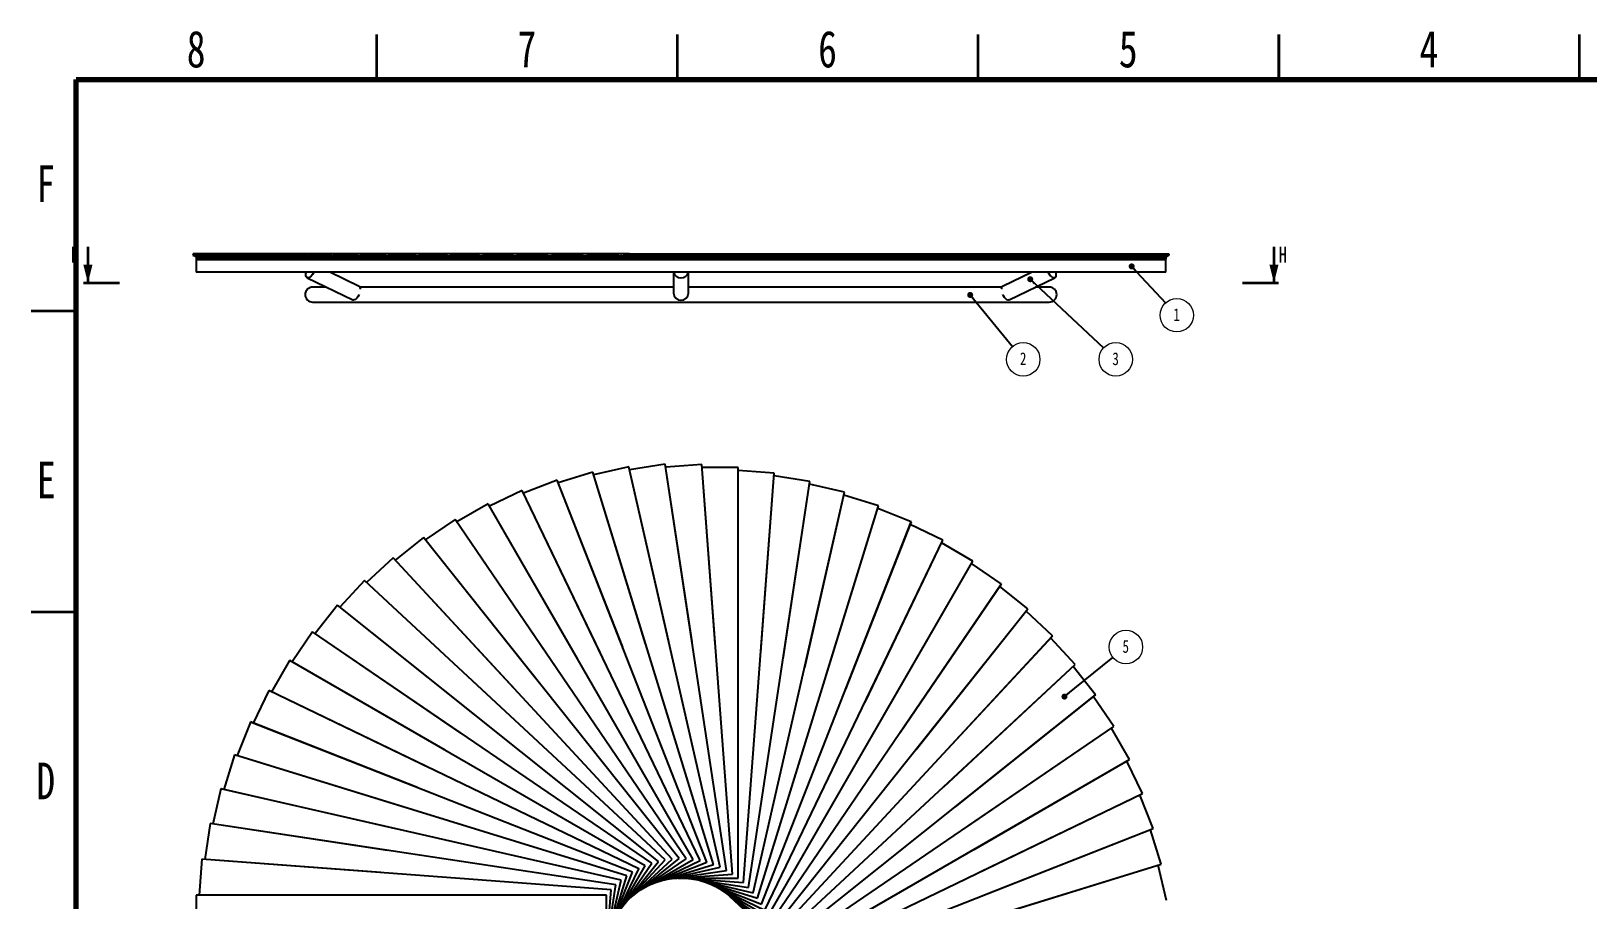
# Paper-space layout 'Sheet10' of a CAD drawing. Header units: millimetres. Extents: x 2 to 418, y 2 to 295.
# Drawn here: x 2.5 to 261.4, y 150.7 to 295 of the extents above; entities that cross this region are included whole.
import ezdxf

# ---------------------------------------------------------------- set-up
doc = ezdxf.new("R2010")
doc.units = ezdxf.units.MM
doc.linetypes.add('CENTER', pattern=[10.16, 6.35, -1.27, 1.27, -1.27])
doc.styles.add('SLDTEXTSTYLE0', font='TXT', dxfattribs={"width": 0.75})
doc.dimstyles.new('SLDDIMSTYLE3', dxfattribs={"dimtxt": 0.18, "dimasz": 1, "dimexe": 0, "dimexo": 0.0625, "dimgap": 0, "dimtad": 0, "dimtih": 1, "dimtoh": 1, "dimdec": 0, "dimrnd": 1e-09, "dimzin": 0, "dimdsep": 46, "dimtxsty": 'Standard', "dimblk1": 'DOT', "dimblk2": 'DOT', "dimsah": 1, "dimcen": 0.09, "dimadec": 0, "dimazin": 0, "dimtfac": 1, "dimtdec": 0, "dimtofl": 0, "dimtmove": 0, "dimatfit": 3, "dimldrblk": 'DOT', "dimfxl": 1, "dimfrac": 2, "dimtolj": 1, "dimtzin": 0, "dimarcsym": 0})

# ---------------------------------------------------------------- blocks, each defined once
blk = doc.blocks.new('SW_NOTE_112')
at = {"color": 0, "linetype": 'Continuous', "lineweight": 0}
blk.add_circle((1.77, -2.15), 2.78, dxfattribs=at)
at = {"color": 0, "linetype": 'Continuous', "lineweight": 0, "insert": (1.75, -0.98), "char_height": 2.12, "attachment_point": 2, "style": 'SLDTEXTSTYLE0'}
blk.add_mtext('2', dxfattribs=at)
blk = doc.blocks.new('_DOT')
at = {"color": 0, "linetype": 'ByBlock', "lineweight": -2}
blk.add_line((-0.5, 0), (-1, 0), dxfattribs=at)
at = {"color": 0, "linetype": 'ByBlock', "const_width": 0.5}
blk.add_lwpolyline([(-0.25, 0, 1), (0.25, 0, 1)], format="xyb", close=True, dxfattribs=at)
blk = doc.blocks.new('SW_NOTE_113')
at = {"color": 0, "linetype": 'Continuous', "lineweight": 0}
blk.add_circle((2.03, -1.9), 2.78, dxfattribs=at)
at = {"color": 0, "linetype": 'Continuous', "lineweight": 0, "insert": (2.01, -0.74), "char_height": 2.12, "attachment_point": 2, "style": 'SLDTEXTSTYLE0'}
blk.add_mtext('3', dxfattribs=at)
blk = doc.blocks.new('SW_NOTE_114')
at = {"color": 0, "linetype": 'Continuous', "lineweight": 0}
blk.add_circle((1.89, -2.04), 2.78, dxfattribs=at)
at = {"color": 0, "linetype": 'Continuous', "lineweight": 0, "insert": (1.87, -0.88), "char_height": 2.12, "attachment_point": 2, "style": 'SLDTEXTSTYLE0'}
blk.add_mtext('1', dxfattribs=at)
blk = doc.blocks.new('SW_NOTE_115')
at = {"color": 0, "linetype": 'Continuous', "lineweight": 0}
blk.add_circle((2.17, 1.75), 2.78, dxfattribs=at)
at = {"color": 0, "linetype": 'Continuous', "lineweight": 0, "insert": (2.14, 2.91), "char_height": 2.12, "attachment_point": 2, "style": 'SLDTEXTSTYLE0'}
blk.add_mtext('5', dxfattribs=at)

psp = doc.layouts.new('Sheet10')

# ---------------------------------------------------------------- linework, layer by layer
at = {"color": 7, "linetype": 'Continuous', "lineweight": 35}
for p, q in [((60, 287), (60, 294.5)), ((110, 287), (110, 294.5)), ((160, 287), (160, 294.5)), ((210, 294.5), (210, 287)), ((210, 287), (210, 294.5)), ((260, 287), (260, 294.5)), ((11.942664, 259.207934), (11.942664, 253.207934)), ((209.178199, 259.207934), (209.178199, 253.207934)), ((10, 248.5), (2.5, 248.5)), ((10, 198.5), (2.5, 198.5))]:
    psp.add_line(p, q, dxfattribs=at)
at = {"color": 7, "linetype": 'Continuous', "lineweight": 70}
for p, q in [((10, 10), (10, 287)), ((10, 287), (410, 287))]:
    psp.add_line(p, q, dxfattribs=at)
at = {"color": 7, "linetype": 'Continuous', "lineweight": 25}
for p, q in [((29.41863, 258.008284), (29.41707, 257.808558)), ((29.41707, 257.808558), (31.27741, 257.154359)), ((29.840747, 258.008284), (29.41863, 258.008284)), ((29.41863, 258.008284), (29.839023, 257.860451)), ((29.48212, 257.785683), (30.382219, 257.154359)), ((29.840747, 258.008284), (29.838418, 257.808558)), ((29.838418, 257.808558), (32.615981, 257.154359)), ((30.714278, 258.008284), (29.840747, 258.008284)), ((29.840747, 258.008284), (32.61831, 257.354085)), ((29.935436, 257.46773), (29.935414, 257.354085)), ((29.935414, 257.354085), (30.097463, 257.354085)), ((29.935414, 257.354085), (29.935414, 257.154359)), ((29.935414, 257.154359), (29.989879, 257.154359)), ((29.935445, 257.154359), (29.935445, 257.009644)), ((29.935445, 257.009644), (29.935445, 255.009644)), ((110.560445, 257.009644), (29.935445, 257.009644)), ((30.160824, 257.309644), (29.990178, 257.309644)), ((30.054761, 257.584311), (30.383001, 257.354085)), ((30.287113, 257.702877), (31.27897, 257.354085)), ((30.383001, 257.354085), (30.382219, 257.154359)), ((30.382219, 257.154359), (30.436531, 257.154359)), ((30.383001, 257.354085), (30.709452, 257.354085)), ((30.835828, 257.309644), (30.437438, 257.309644)), ((30.714278, 258.008284), (30.711193, 257.808558)), ((30.711193, 257.808558), (34.390446, 257.154359)), ((32.034338, 258.008284), (30.714278, 258.008284)), ((30.714278, 258.008284), (34.393532, 257.354085)), ((31.27897, 257.354085), (31.27741, 257.154359)), ((31.27741, 257.154359), (31.331266, 257.154359)), ((31.27897, 257.354085), (31.767996, 257.354085)), ((110.560445, 257.309644), (31.332776, 257.309644)), ((32.034338, 258.008284), (32.030514, 257.808558)), ((32.030514, 257.808558), (36.590882, 257.154359)), ((33.793545, 258.008284), (32.034338, 258.008284)), ((32.034338, 258.008284), (36.594706, 257.354085)), ((32.61831, 257.354085), (32.615981, 257.154359)), ((32.615981, 257.154359), (32.66908, 257.154359)), ((32.61831, 257.354085), (33.267177, 257.354085)), ((33.793545, 258.008284), (33.789004, 257.808558)), ((33.789004, 257.808558), (39.204983, 257.154359)), ((35.982061, 258.008284), (33.793545, 258.008284)), ((33.793545, 258.008284), (39.209525, 257.354085)), ((34.393532, 257.354085), (34.390446, 257.154359)), ((34.390446, 257.154359), (34.442492, 257.154359)), ((34.393532, 257.354085), (35.19861, 257.354085)), ((35.982061, 258.008284), (35.976828, 257.808558)), ((35.976828, 257.808558), (42.21813, 257.154359)), ((38.587647, 258.008284), (35.982061, 258.008284)), ((35.982061, 258.008284), (42.223364, 257.354085)), ((36.594706, 257.354085), (36.590882, 257.154359)), ((36.590882, 257.154359), (36.641582, 257.154359)), ((36.594706, 257.354085), (37.551495, 257.354085)), ((38.587647, 258.008284), (38.581751, 257.808558)), ((38.581751, 257.808558), (45.613473, 257.154359)), ((41.595731, 258.008284), (38.587647, 258.008284)), ((38.587647, 258.008284), (45.619369, 257.354085)), ((39.209525, 257.354085), (39.204983, 257.154359)), ((39.204983, 257.154359), (39.254055, 257.154359)), ((39.209525, 257.354085), (40.312672, 257.354085)), ((41.595731, 258.008284), (41.589205, 257.808558)), ((41.589205, 257.808558), (49.372023, 257.154359)), ((44.989491, 258.008284), (41.595731, 258.008284)), ((41.595731, 258.008284), (49.378549, 257.354085)), ((42.223364, 257.354085), (42.21813, 257.154359)), ((42.21813, 257.154359), (42.265299, 257.154359)), ((42.223364, 257.354085), (43.466701, 257.354085)), ((44.989491, 258.008284), (44.982372, 257.808558)), ((44.982372, 257.808558), (53.472761, 257.154359)), ((48.749949, 258.008284), (44.989491, 258.008284)), ((44.989491, 258.008284), (53.47988, 257.354085)), ((45.619369, 257.354085), (45.613473, 257.154359)), ((45.613473, 257.154359), (45.658474, 257.154359)), ((45.619369, 257.354085), (46.995943, 257.354085)), ((48.749949, 258.008284), (48.742276, 257.808558)), ((48.742276, 257.808558), (57.892754, 257.154359)), ((52.856073, 258.008284), (48.749949, 258.008284)), ((48.749949, 258.008284), (57.900427, 257.354085)), ((49.378549, 257.354085), (49.372023, 257.154359)), ((49.372023, 257.154359), (49.414605, 257.154359)), ((49.378549, 257.354085), (50.88066, 257.354085)), ((52.856073, 258.008284), (52.847889, 257.808558)), ((52.847889, 257.808558), (62.607285, 257.154359)), ((57.284901, 258.008284), (52.856073, 258.008284)), ((52.856073, 258.008284), (62.615468, 257.354085)), ((53.47988, 257.354085), (53.472761, 257.154359)), ((53.472761, 257.154359), (53.512687, 257.154359)), ((53.47988, 257.354085), (55.09913, 257.354085)), ((57.284901, 258.008284), (57.276253, 257.808558)), ((57.276253, 257.808558), (67.589987, 257.154359)), ((62.011666, 258.008284), (57.284901, 258.008284)), ((57.284901, 258.008284), (67.598635, 257.354085)), ((57.900427, 257.354085), (57.892754, 257.154359)), ((57.892754, 257.154359), (57.9298, 257.154359)), ((57.900427, 257.354085), (59.627759, 257.354085)), ((62.011666, 258.008284), (62.002601, 257.808558)), ((62.002601, 257.808558), (72.812996, 257.154359)), ((67.009933, 258.008284), (62.011666, 258.008284)), ((62.011666, 258.008284), (72.82206, 257.354085)), ((62.615468, 257.354085), (62.607285, 257.154359)), ((62.607285, 257.154359), (62.641243, 257.154359)), ((62.615468, 257.354085), (64.441222, 257.354085)), ((67.009933, 258.008284), (67.000503, 257.808558)), ((67.000503, 257.808558), (78.247102, 257.154359)), ((72.251751, 258.008284), (67.009933, 258.008284)), ((67.009933, 258.008284), (78.256533, 257.354085)), ((67.598635, 257.354085), (67.589987, 257.154359)), ((67.589987, 257.154359), (67.620668, 257.154359)), ((67.598635, 257.354085), (69.512602, 257.354085)), ((72.251751, 258.008284), (72.242008, 257.808558)), ((72.242008, 257.808558), (83.861917, 257.154359)), ((77.707805, 258.008284), (72.251751, 258.008284)), ((72.251751, 258.008284), (83.87166, 257.354085)), ((72.82206, 257.354085), (72.812996, 257.154359)), ((72.812996, 257.154359), (72.840229, 257.154359)), ((72.82206, 257.354085), (74.813536, 257.354085)), ((77.707805, 258.008284), (77.697803, 257.808558)), ((77.697803, 257.808558), (89.626039, 257.154359)), ((83.347584, 258.008284), (77.707805, 258.008284)), ((77.707805, 258.008284), (89.636042, 257.354085)), ((78.256533, 257.354085), (78.247102, 257.154359)), ((78.247102, 257.154359), (78.270734, 257.154359)), ((78.256533, 257.354085), (80.31438, 257.354085)), ((83.347584, 258.008284), (83.337379, 257.808558)), ((83.337379, 257.808558), (95.507235, 257.154359)), ((89.139546, 258.008284), (83.347584, 258.008284)), ((83.347584, 258.008284), (95.51744, 257.354085)), ((83.87166, 257.354085), (83.861917, 257.154359)), ((83.861917, 257.154359), (83.881816, 257.154359)), ((83.87166, 257.354085), (85.984371, 257.354085)), ((89.139546, 258.008284), (89.129196, 257.808558)), ((89.129196, 257.808558), (101.472614, 257.154359)), ((95.051303, 258.008284), (89.139546, 258.008284)), ((89.139546, 258.008284), (101.482964, 257.354085)), ((89.636042, 257.354085), (89.626039, 257.154359)), ((89.626039, 257.154359), (89.642094, 257.154359)), ((89.636042, 257.354085), (91.7918, 257.354085)), ((95.051303, 258.008284), (95.040865, 257.808558)), ((95.040865, 257.808558), (107.488815, 257.154359)), ((100.152684, 258.008284), (95.051303, 258.008284)), ((95.051303, 258.008284), (107.499253, 257.354085)), ((95.51744, 257.354085), (95.507235, 257.154359)), ((95.507235, 257.154359), (95.519355, 257.154359)), ((95.51744, 257.354085), (97.704191, 257.354085)), ((101.047327, 257.961266), (100.152684, 258.008284)), ((100.611867, 258.008284), (100.152684, 258.008284)), ((100.528092, 257.988555), (100.611867, 258.008284)), ((100.611867, 258.008284), (100.612148, 257.984137)), ((101.049792, 258.008284), (100.611867, 258.008284)), ((101.049792, 258.008284), (101.039324, 257.808558)), ((101.039324, 257.808558), (113.522194, 257.154359)), ((101.049792, 258.008284), (113.532661, 257.354085)), ((101.050864, 258.008284), (101.049792, 258.008284)), ((101.999626, 257.958562), (101.050864, 258.008284)), ((101.538293, 258.008284), (101.050864, 258.008284)), ((101.427326, 257.988555), (101.538293, 258.008284)), ((101.482964, 257.354085), (101.472614, 257.154359)), ((101.472614, 257.154359), (101.480732, 257.154359)), ((101.482964, 257.354085), (103.688478, 257.354085)), ((101.538293, 258.008284), (101.538688, 257.982718)), ((102.002225, 258.008284), (101.538293, 258.008284)), ((102.002225, 258.008284), (101.999626, 257.958562)), ((102.002225, 258.008284), (107.101468, 258.008284)), ((104.861249, 257.808558), (107.09103, 257.808558)), ((107.101468, 258.008284), (107.09103, 257.808558)), ((107.09103, 257.808558), (119.539009, 257.154359)), ((107.101468, 258.008284), (113.172488, 258.008284)), ((107.101468, 258.008284), (119.549447, 257.354085)), ((107.499253, 257.354085), (107.488815, 257.154359)), ((107.488815, 257.154359), (107.492886, 257.154359)), ((107.499253, 257.354085), (109.711196, 257.354085)), ((190.284936, 257.309644), (110.560445, 257.309644)), ((191.185445, 257.009644), (110.560445, 257.009644)), ((110.901813, 257.808558), (113.162137, 257.808558)), ((113.172488, 258.008284), (113.162137, 257.808558)), ((113.162137, 257.808558), (125.505613, 257.154359)), ((113.172488, 258.008284), (119.2289, 258.008284)), ((113.172488, 258.008284), (125.515964, 257.354085)), ((113.532661, 257.354085), (113.522194, 257.154359)), ((113.522194, 257.154359), (113.522194, 257.154359)), ((113.532661, 257.354085), (113.533126, 257.354085)), ((116.940929, 257.808558), (119.218695, 257.808558)), ((119.2289, 258.008284), (119.218695, 257.808558)), ((119.218695, 257.808558), (131.388639, 257.154359)), ((119.2289, 258.008284), (131.398844, 257.354085)), ((119.2289, 258.008284), (125.236836, 258.008284)), ((119.539009, 257.154359), (119.53494, 257.154359)), ((119.549447, 257.354085), (119.539009, 257.154359)), ((122.944362, 257.808558), (125.226833, 257.808558)), ((125.236836, 258.008284), (125.226833, 257.808558)), ((125.226833, 257.808558), (137.155185, 257.154359)), ((125.236836, 258.008284), (131.162695, 258.008284)), ((125.236836, 258.008284), (137.165187, 257.354085)), ((125.505613, 257.154359), (125.497497, 257.154359)), ((125.515964, 257.354085), (125.505613, 257.154359)), ((128.87854, 257.808558), (131.152951, 257.808558)), ((131.162695, 258.008284), (131.152951, 257.808558)), ((131.152951, 257.808558), (142.773004, 257.154359)), ((131.162695, 258.008284), (142.782748, 257.354085)), ((131.162695, 258.008284), (136.973339, 258.008284)), ((131.388639, 257.154359), (131.37652, 257.154359)), ((131.398844, 257.354085), (131.388639, 257.154359)), ((134.710276, 257.808558), (136.963908, 257.808558)), ((136.973339, 258.008284), (136.963908, 257.808558)), ((136.963908, 257.808558), (148.210678, 257.154359)), ((136.973339, 258.008284), (142.636273, 258.008284)), ((136.973339, 258.008284), (148.220109, 257.354085)), ((137.155185, 257.154359), (137.139132, 257.154359)), ((137.165187, 257.354085), (137.155185, 257.154359)), ((140.406958, 257.808558), (142.627208, 257.808558)), ((142.636273, 258.008284), (142.627208, 257.808558)), ((142.627208, 257.808558), (153.437798, 257.154359)), ((142.636273, 258.008284), (153.446863, 257.354085)), ((142.636273, 258.008284), (148.119826, 258.008284)), ((142.773004, 257.154359), (142.753107, 257.154359)), ((142.782748, 257.354085), (142.773004, 257.154359)), ((145.936726, 257.808558), (148.111178, 257.808558)), ((148.119826, 258.008284), (148.111178, 257.808558)), ((148.111178, 257.808558), (158.425133, 257.154359)), ((148.119826, 258.008284), (158.433781, 257.354085)), ((148.119826, 258.008284), (153.393334, 258.008284)), ((148.210678, 257.154359), (148.187048, 257.154359)), ((148.220109, 257.354085), (148.210678, 257.154359)), ((151.268658, 257.808558), (153.38515, 257.808558)), ((153.393334, 258.008284), (153.38515, 257.808558)), ((153.38515, 257.808558), (163.14479, 257.154359)), ((153.393334, 258.008284), (158.427305, 258.008284)), ((153.393334, 258.008284), (163.152974, 257.354085)), ((153.437798, 257.154359), (153.410567, 257.154359)), ((153.446863, 257.354085), (153.437798, 257.154359)), ((156.372934, 257.808558), (158.419631, 257.808558)), ((158.425133, 257.154359), (158.394453, 257.154359)), ((158.427305, 258.008284), (158.419631, 257.808558)), ((158.419631, 257.808558), (167.570377, 257.154359)), ((158.433781, 257.354085), (158.425133, 257.154359)), ((158.427305, 258.008284), (167.57805, 257.354085)), ((158.427305, 258.008284), (163.193586, 258.008284)), ((161.22101, 257.808558), (163.186466, 257.808558)), ((163.14479, 257.154359), (163.110833, 257.154359)), ((163.152974, 257.354085), (163.14479, 257.154359)), ((163.193586, 258.008284), (163.186466, 257.808558)), ((163.186466, 257.808558), (171.677142, 257.154359)), ((163.193586, 258.008284), (171.684262, 257.354085)), ((163.193586, 258.008284), (167.665523, 258.008284)), ((165.785774, 257.808558), (167.658997, 257.808558)), ((167.570377, 257.154359), (167.533332, 257.154359)), ((167.57805, 257.354085), (167.570377, 257.154359)), ((167.665523, 258.008284), (167.658997, 257.808558)), ((167.658997, 257.808558), (175.442121, 257.154359)), ((167.665523, 258.008284), (171.818108, 258.008284)), ((167.665523, 258.008284), (175.448648, 257.354085)), ((170.041697, 257.808558), (171.812212, 257.808558)), ((171.677142, 257.154359), (171.637218, 257.154359)), ((171.684262, 257.354085), (171.677142, 257.154359)), ((171.818108, 258.008284), (171.812212, 257.808558)), ((171.812212, 257.808558), (178.844258, 257.154359)), ((171.818108, 258.008284), (178.850154, 257.354085)), ((171.818108, 258.008284), (175.628118, 258.008284)), ((173.964979, 257.808558), (175.622884, 257.808558)), ((175.442121, 257.154359), (175.39954, 257.154359)), ((175.448648, 257.354085), (175.442121, 257.154359)), ((175.628118, 258.008284), (175.622884, 257.808558)), ((175.622884, 257.808558), (181.864526, 257.154359)), ((175.628118, 258.008284), (179.074245, 258.008284)), ((175.628118, 258.008284), (181.86976, 257.354085)), ((177.53368, 257.808558), (179.069703, 257.808558)), ((178.844258, 257.154359), (178.799257, 257.154359)), ((178.850154, 257.354085), (178.844258, 257.154359)), ((179.074245, 258.008284), (179.069703, 257.808558)), ((179.069703, 257.808558), (184.486036, 257.154359)), ((179.074245, 258.008284), (184.490577, 257.354085)), ((179.074245, 258.008284), (182.137217, 258.008284)), ((180.727841, 257.808558), (182.133393, 257.808558)), ((181.864526, 257.154359), (181.817359, 257.154359)), ((181.86976, 257.354085), (181.864526, 257.154359)), ((182.137217, 258.008284), (182.133393, 257.808558)), ((182.133393, 257.808558), (186.694126, 257.154359)), ((182.137217, 258.008284), (184.799906, 258.008284)), ((182.137217, 258.008284), (186.69795, 257.354085)), ((183.529601, 257.808558), (184.796821, 257.808558)), ((184.486036, 257.154359), (184.436965, 257.154359)), ((184.490577, 257.354085), (184.486036, 257.154359)), ((184.799906, 258.008284), (184.796821, 257.808558)), ((184.796821, 257.808558), (188.476449, 257.154359)), ((184.799906, 258.008284), (188.479534, 257.354085)), ((184.799906, 258.008284), (187.047421, 258.008284)), ((185.92329, 257.808558), (187.045091, 257.808558)), ((186.694126, 257.154359), (186.643427, 257.154359)), ((186.69795, 257.354085), (186.694126, 257.154359)), ((187.047421, 258.008284), (187.045091, 257.808558)), ((187.045091, 257.808558), (189.823037, 257.154359)), ((187.047421, 258.008284), (188.867192, 258.008284)), ((187.047421, 258.008284), (189.825366, 257.354085)), ((187.895522, 257.808558), (188.865631, 257.808558)), ((188.476449, 257.154359), (188.424404, 257.154359)), ((188.479534, 257.354085), (188.476449, 257.154359)), ((188.867192, 258.008284), (188.865631, 257.808558)), ((188.865631, 257.808558), (190.726359, 257.154359)), ((188.867192, 258.008284), (190.727919, 257.354085)), ((188.867192, 258.008284), (190.249043, 258.008284)), ((189.435268, 257.808558), (190.24826, 257.808558)), ((189.823037, 257.154359), (189.769938, 257.154359)), ((189.825366, 257.354085), (189.823037, 257.154359)), ((190.249043, 258.008284), (190.24826, 257.808558)), ((190.24826, 257.808558), (191.181364, 257.154359)), ((190.249043, 258.008284), (191.182146, 257.354085)), ((190.249043, 258.008284), (191.185445, 258.008284)), ((190.533918, 257.808558), (191.185445, 257.808558)), ((190.726359, 257.154359), (190.672503, 257.154359)), ((190.727919, 257.354085), (190.726359, 257.154359)), ((190.960003, 257.309644), (190.727572, 257.309644)), ((191.181364, 257.154359), (191.127052, 257.154359)), ((191.182146, 257.354085), (191.181364, 257.154359)), ((191.185445, 257.309644), (191.181972, 257.309644)), ((191.185445, 258.008284), (191.185445, 257.808558)), ((191.185445, 258.008284), (191.670638, 258.008284)), ((191.185445, 257.808558), (191.185445, 257.309644)), ((191.185445, 257.808558), (191.67142, 257.808558)), ((191.67142, 257.808558), (191.185445, 257.467746)), ((191.185445, 257.009644), (191.185445, 257.309644)), ((191.185445, 255.009644), (191.185445, 257.009644)), ((191.703792, 257.808558), (191.638865, 257.785728)), ((191.670638, 258.008284), (191.702232, 258.008284)), ((191.670638, 258.008284), (191.67142, 257.808558)), ((191.67142, 257.808558), (191.703792, 257.808558)), ((191.702232, 258.008284), (191.703792, 257.808558)), ((110.560445, 255.009644), (29.935445, 255.009644)), ((48.400539, 254.060575), (55.980471, 250.366952)), ((57.075595, 252.61433), (52.160009, 255.009644)), ((109.310445, 255.009644), (109.310445, 251.519711)), ((191.185445, 255.009644), (110.560445, 255.009644)), ((111.810445, 251.519711), (111.810445, 255.009644)), ((168.960881, 255.009644), (164.045295, 252.61433)), ((165.140419, 250.366952), (172.720351, 254.060575)), ((51.583309, 252.509644), (49.310445, 252.509644)), ((109.310445, 252.509644), (57.191654, 252.509644)), ((163.929235, 252.509644), (111.810445, 252.509644)), ((171.810445, 252.509644), (169.53758, 252.509644)), ((49.310445, 250.009644), (171.810445, 250.009644)), ((107.947552, 223.052282), (102.009789, 222.157343)), ((107.947552, 223.052282), (107.957903, 223.053842)), ((118.1193, 155.564519), (107.947552, 223.052282)), ((112.405773, 193.543003), (107.957903, 223.053842)), ((114.018573, 223.020655), (108.030534, 222.571947)), ((114.018573, 223.020655), (114.029011, 223.021437)), ((119.118528, 154.961468), (114.018573, 223.020655)), ((116.259103, 193.260728), (114.029011, 223.021437)), ((89.957372, 220.436479), (84.367622, 218.242706)), ((89.957372, 220.436479), (89.967116, 220.440304)), ((114.891486, 156.904184), (89.957372, 220.436479)), ((100.870227, 192.6591), (89.967116, 220.440304)), ((95.883218, 221.756571), (90.145158, 219.986653)), ((95.883218, 221.756571), (95.89322, 221.759656)), ((115.999852, 156.538601), (95.883218, 221.756571)), ((104.689759, 193.241346), (95.89322, 221.759656)), ((101.891144, 222.630133), (96.036863, 221.293969)), ((101.891144, 222.630133), (101.901349, 222.632462)), ((117.0778, 156.091212), (101.891144, 222.630133)), ((108.542122, 193.53653), (101.901349, 222.632462)), ((120.070254, 222.535431), (114.065427, 222.535462)), ((120.069897, 154.285431), (120.070254, 222.535431)), ((120.070254, 222.535431), (120.080721, 222.535431)), ((120.080565, 192.691284), (120.080721, 222.535431)), ((126.068753, 221.599322), (120.080719, 222.048093)), ((120.968085, 153.540189), (126.068753, 221.599322)), ((121.808069, 152.729908), (131.980523, 220.217564)), ((123.848786, 191.837854), (126.079191, 221.59854)), ((131.980523, 220.217564), (126.042769, 221.112565)), ((126.068753, 221.599322), (126.079191, 221.59854)), ((127.542695, 190.705212), (131.990874, 220.216004)), ((131.980523, 220.217564), (131.990874, 220.216004)), ((84.146747, 218.677242), (78.736567, 216.071881)), ((84.146747, 218.677242), (84.156177, 218.681783)), ((113.758898, 157.185917), (84.146747, 218.677242)), ((97.104887, 191.793049), (84.156177, 218.681783)), ((122.585153, 151.859122), (137.772505, 218.397884)), ((131.141632, 189.299692), (137.78271, 218.395555)), ((137.772505, 218.397884), (131.918238, 219.73411)), ((143.412307, 216.150458), (137.674265, 217.920436)), ((137.772505, 218.397884), (137.78271, 218.395555)), ((78.483836, 216.488696), (73.283482, 213.486319)), ((78.483836, 216.488696), (78.492901, 216.49393)), ((112.608424, 157.382224), (78.483836, 216.488696)), ((93.414794, 190.648036), (78.492901, 216.49393)), ((123.29499, 150.932699), (143.412307, 216.150458)), ((134.625471, 187.629155), (143.422309, 216.147373)), ((148.868389, 213.487855), (143.278662, 215.681687)), ((143.412307, 216.150458), (143.422309, 216.147373)), ((73.00031, 213.883082), (68.038864, 210.500478)), ((73.00031, 213.883082), (73.008958, 213.888978)), ((111.446496, 157.492008), (73.00031, 213.883082)), ((89.820587, 189.230465), (73.008958, 213.888978)), ((123.933611, 149.955821), (148.868389, 213.487855)), ((137.974731, 185.702941), (148.878133, 213.484031)), ((154.110239, 210.424965), (148.700087, 213.030382)), ((148.868389, 213.487855), (148.878133, 213.484031)), ((67.726834, 210.87497), (63.032043, 207.131057)), ((67.726834, 210.87497), (67.735017, 210.881496)), ((110.279613, 157.514653), (67.726834, 210.87497)), ((86.342364, 187.548263), (67.735017, 210.881496)), ((124.497444, 148.93395), (154.110239, 210.424965)), ((141.170679, 183.531824), (154.11967, 210.420423)), ((159.108543, 206.978916), (153.90822, 209.981348)), ((154.110239, 210.424965), (154.11967, 210.420423)), ((62.692899, 207.481184), (58.291017, 203.396898)), ((62.692899, 207.481184), (62.700572, 207.488303)), ((109.114301, 157.450035), (62.692899, 207.481184)), ((82.999578, 185.610838), (62.700572, 207.488303)), ((124.983336, 147.872801), (159.108543, 206.978916)), ((144.195444, 181.127945), (159.117607, 206.973682)), ((163.835347, 203.168981), (158.873937, 206.551637)), ((159.108543, 206.978916), (159.117607, 206.973682)), ((57.926657, 203.720702), (53.842302, 199.318884)), ((57.926657, 203.720702), (57.933776, 203.728374)), ((107.957076, 157.298513), (57.926657, 203.720702)), ((79.810922, 183.429025), (57.933776, 203.728374)), ((125.388571, 146.778309), (163.835347, 203.168981)), ((147.032109, 178.504747), (163.843996, 203.163085)), ((168.264219, 199.016466), (163.569467, 202.760428)), ((163.835347, 203.168981), (163.843996, 203.163085)), ((53.454762, 199.614554), (49.710775, 194.919822)), ((53.454762, 199.614554), (53.461288, 199.622737)), ((106.814411, 157.060936), (53.454762, 199.614554)), ((76.794229, 181.015024), (53.461288, 199.622737)), ((125.71088, 145.656594), (168.264219, 199.016466)), ((149.664811, 175.676901), (168.272403, 199.009939)), ((172.37039, 194.544593), (167.968552, 198.628925)), ((168.264219, 199.016466), (168.272403, 199.009939)), ((49.302224, 195.185704), (45.919542, 190.224312)), ((49.302224, 195.185704), (49.30812, 195.194352)), ((105.692694, 156.738632), (49.302224, 195.185704)), ((73.966369, 178.382336), (49.30812, 195.194352)), ((125.948464, 144.51393), (172.37039, 194.544593)), ((152.078828, 172.660221), (172.378063, 194.537473)), ((176.130897, 189.77837), (172.046588, 194.18023)), ((172.37039, 194.544593), (172.378063, 194.537473)), ((45.492264, 190.458919), (42.489805, 185.258613)), ((45.492264, 190.458919), (45.497498, 190.467984)), ((104.5982, 156.333403), (45.492264, 190.458919)), ((71.343157, 175.545685), (45.497498, 190.467984)), ((126.099991, 143.356706), (176.130897, 189.77837)), ((154.260658, 169.471577), (176.138017, 189.770697)), ((179.52471, 184.744453), (175.780772, 189.439225)), ((176.130897, 189.77837), (176.138017, 189.770697)), ((42.046189, 185.460634), (39.440744, 180.050495)), ((42.046189, 185.460634), (42.050731, 185.470064)), ((103.537049, 155.847517), (42.046189, 185.460634)), ((68.939262, 172.520933), (42.050731, 185.470064)), ((126.164616, 142.191394), (179.52471, 184.744453)), ((156.198101, 166.128801), (179.531236, 184.73627)), ((182.532849, 179.470993), (179.15022, 184.432421)), ((179.52471, 184.744453), (179.531236, 184.73627)), ((38.983271, 180.2188), (36.78941, 174.629084)), ((38.983271, 180.2188), (38.987096, 180.228543)), ((102.515175, 155.283689), (38.983271, 180.2188)), ((66.768128, 169.324996), (38.987096, 180.228543)), ((126.141976, 141.024511), (182.532849, 179.470993)), ((157.880321, 162.650587), (182.538746, 179.462344)), ((185.138493, 173.98748), (182.136088, 179.187818)), ((182.532849, 179.470993), (182.538746, 179.462344)), ((36.32064, 174.762732), (34.550631, 169.024699)), ((36.32064, 174.762732), (36.323725, 174.772734)), ((101.538293, 154.645073), (36.32064, 174.762732)), ((64.841897, 165.975747), (36.323725, 174.772734)), ((126.032199, 139.862583), (185.138493, 173.98748)), ((159.29791, 159.056387), (185.143726, 173.978415)), ((187.327068, 168.324581), (184.721679, 173.734747)), ((185.138493, 173.98748), (185.143726, 173.978415)), ((34.073184, 169.122942), (32.736928, 163.268681)), ((34.073184, 169.122942), (34.075514, 169.133146)), ((100.611867, 153.935241), (34.073184, 169.122942)), ((63.171341, 162.491916), (34.075514, 169.133146)), ((125.835898, 138.712108), (187.327068, 168.324581)), ((160.442942, 155.3663), (187.331609, 168.31515)), ((187.327068, 168.324581), (187.331609, 168.31515)), ((189.086336, 162.513964), (186.892533, 168.103703)), ((32.253474, 163.330969), (31.358441, 157.39322)), ((32.253474, 163.330969), (32.255034, 163.34132)), ((99.741076, 153.158162), (32.253474, 163.330969)), ((61.765802, 158.892986), (32.255034, 163.34132)), ((125.554171, 137.579519), (189.086336, 162.513964)), ((161.309013, 151.600964), (189.09016, 162.504221)), ((190.406458, 156.588126), (188.63651, 162.326177)), ((189.086336, 162.513964), (189.09016, 162.504221)), ((30.871685, 157.419206), (30.422882, 151.431174)), ((30.871685, 157.419206), (30.872467, 157.429644)), ((98.930792, 152.318181), (30.871685, 157.419206)), ((60.633141, 155.199084), (30.872467, 157.429644)), ((99.210095, 146.862711), (103.537049, 155.847517)), ((99.611912, 147.697073), (104.5982, 156.333403)), ((100.074957, 148.499075), (105.692694, 156.738632)), ((100.596641, 149.264231), (106.814411, 157.060936)), ((101.174046, 149.988262), (107.957076, 157.298513)), ((101.803944, 150.667119), (109.114301, 157.450035)), ((102.482811, 151.297006), (110.279613, 157.514653)), ((103.206851, 151.8744), (111.446496, 157.492008)), ((103.537049, 155.847517), (103.538179, 155.849864)), ((103.972015, 152.396072), (112.608424, 157.382224)), ((104.5982, 156.333403), (104.599503, 156.33566)), ((104.774024, 152.859105), (113.758898, 157.185917)), ((105.608393, 153.260909), (114.891486, 156.904184)), ((105.692694, 156.738632), (105.694162, 156.740785)), ((106.470456, 153.599237), (115.999852, 156.538601)), ((106.814411, 157.060936), (106.816035, 157.062973)), ((107.355391, 153.872197), (117.0778, 156.091212)), ((107.957076, 157.298513), (107.958849, 157.300423)), ((108.25825, 154.078263), (118.1193, 155.564519)), ((109.114301, 157.450035), (109.116211, 157.451807)), ((110.279613, 157.514653), (110.281651, 157.516278)), ((111.446496, 157.492008), (111.448649, 157.493475)), ((112.608424, 157.382224), (112.61068, 157.383527)), ((113.758898, 157.185917), (113.761246, 157.187048)), ((114.891486, 156.904184), (114.893911, 156.905137)), ((115.999852, 156.538601), (116.002342, 156.539369)), ((117.0778, 156.091212), (117.08034, 156.091792)), ((118.1193, 155.564519), (118.121877, 155.564908)), ((125.188594, 136.47115), (190.406458, 156.588126)), ((161.891279, 147.781435), (190.409543, 156.578123)), ((191.280052, 150.580204), (189.943857, 156.434479)), ((190.406458, 156.588126), (190.409543, 156.578123)), ((98.254665, 143.297135), (99.741076, 153.158162)), ((98.392699, 144.212867), (100.611867, 153.935241)), ((98.598779, 145.115723), (101.538293, 154.645073)), ((98.871753, 146.000654), (102.515175, 155.283689)), ((99.741076, 153.158162), (99.741465, 153.160738)), ((100.611867, 153.935241), (100.612446, 153.937781)), ((101.538293, 154.645073), (101.539061, 154.647563)), ((102.515175, 155.283689), (102.516127, 155.286115)), ((109.173984, 154.216282), (119.118528, 154.961468)), ((110.097471, 154.285483), (120.069897, 154.285431)), ((111.023548, 154.285478), (120.968085, 153.540189)), ((111.947035, 154.216268), (121.808069, 152.729908)), ((112.862767, 154.078239), (122.585153, 151.859122)), ((113.765624, 153.872164), (123.29499, 150.932699)), ((114.650557, 153.599194), (123.933611, 149.955821)), ((115.512616, 153.260857), (124.497444, 148.93395)), ((116.34698, 152.859044), (124.983336, 147.872801)), ((119.118528, 154.961468), (119.121127, 154.961663)), ((120.069897, 154.285431), (120.072502, 154.285431)), ((120.968085, 153.540189), (120.970683, 153.539994)), ((29.935545, 151.420712), (29.935482, 145.415885)), ((29.935545, 151.420712), (29.935545, 151.431179)), ((59.779692, 151.430867), (29.935545, 151.431179)), ((98.185544, 151.419997), (29.935545, 151.420712)), ((98.18544, 141.447572), (98.185544, 151.419997)), ((98.18545, 142.373649), (98.930792, 152.318181)), ((98.185544, 151.419997), (98.185545, 151.422603)), ((98.930792, 152.318181), (98.930986, 152.32078)), ((117.148984, 152.396003), (125.388571, 146.778309)), ((117.914143, 151.874323), (125.71088, 145.656594)), ((118.638177, 151.296922), (125.948464, 144.51393)), ((121.808069, 152.729908), (121.810646, 152.72952)), ((122.585153, 151.859122), (122.587693, 151.858542)), ((123.29499, 150.932699), (123.29748, 150.931931))]:
    psp.add_line(p, q, dxfattribs=at)
at = {"color": 7, "linetype": 'CENTER', "lineweight": 35}
for p, q in [((11.192664, 253.207934), (17.195664, 253.207934)), ((203.928199, 253.207934), (209.928199, 253.207934))]:
    psp.add_line(p, q, dxfattribs=at)
at = {"color": 7, "linetype": 'Continuous', "lineweight": 25, "flags": 128}
for points in [[(49.502057, 255.009644), (49.436369, 254.873552), (49.263425, 254.585884), (49.067095, 254.342595), (48.861939, 254.161729), (48.663173, 254.0567), (48.48554, 254.035297), (48.342212, 254.099107), (48.243821, 254.243399), (48.197662, 254.45747), (48.207161, 254.725444), (48.26651, 255.009644)], [(172.85438, 255.009644), (172.888167, 254.873552), (172.925489, 254.585884), (172.906987, 254.342595), (172.834032, 254.161729), (172.712036, 254.0567), (172.550047, 254.035297), (172.360078, 254.099107), (172.156219, 254.243399), (171.953588, 254.45747), (171.767215, 254.725444), (171.618833, 255.009644)], [(57.056749, 251.261408), (57.016301, 251.179929), (56.843357, 250.892261), (56.647026, 250.648973), (56.441871, 250.468107), (56.243105, 250.363077), (56.065472, 250.341674), (55.980471, 250.366952)], [(165.140419, 250.366952), (165.132105, 250.363077), (164.970115, 250.341674), (164.780146, 250.405485), (164.576287, 250.549776), (164.373657, 250.763848), (164.187283, 251.031822), (164.06414, 251.261408)]]:
    psp.add_lwpolyline(points, dxfattribs=at)
at = {"color": 7, "linetype": 'Continuous', "lineweight": 25}
for centre, radius, start, end in [((110.560445, 255.280469), 1.264881, 192.36340668, 347.63659332), ((49.310445, 251.259644), 1.25, 90, 270), ((56.787314, 252.210119), 0.496479, 354.20359908, 54.50378987), ((110.560445, 251.571298), 1.2526, 183.69193058, 356.30806942), ((164.339662, 252.207364), 0.502268, 125.87901632, 185.41359473), ((171.810445, 251.259644), 1.25, 270, 90)]:
    psp.add_arc(centre, radius, start, end, dxfattribs=at)
at = {"color": 7, "linetype": 'Continuous', "lineweight": 35}
for points in [[(11.942664, 253.207934), (12.692664, 256.207934), (11.192664, 256.207934)], [(209.178199, 253.207934), (209.928199, 256.207934), (208.428199, 256.207934)]]:
    psp.add_solid(points, dxfattribs=at)

# ---------------------------------------------------------------- block references
at = {"color": 7, "linetype": 'Continuous', "lineweight": 0}
for name, p in [('SW_NOTE_114', (191.129519, 249.870044)), ('SW_NOTE_112', (165.718483, 242.638791)), ('SW_NOTE_113', (180.832713, 242.394992)), ('SW_NOTE_115', (182.390063, 190.933689))]:
    psp.add_blockref(name, p, dxfattribs=at)

# ---------------------------------------------------------------- texts
at = {"color": 7, "linetype": 'Continuous', "lineweight": 0, "char_height": 6.096, "attachment_point": 2, "style": 'SLDTEXTSTYLE0'}
for s, insert in [('8', (29.938617, 295.11369)), ('7', (84.938617, 295.11369)), ('6', (134.938617, 295.11369)), ('5', (184.938617, 295.11369)), ('4', (234.938617, 295.11369)), ('F', (4.9365, 272.72569)), ('E', (5.010583, 223.47569)), ('D', (4.93015, 173.47569))]:
    psp.add_mtext(s, dxfattribs=dict(at, insert=insert))
at = {"color": 7, "linetype": 'Continuous', "char_height": 2.645833, "attachment_point": 1, "style": 'SLDTEXTSTYLE0'}
for insert in [(9.115015, 259.207934), (209.986098, 259.207934)]:
    psp.add_mtext('H', dxfattribs=dict(at, insert=insert))

# ---------------------------------------------------------------- leaders
at = {"color": 7, "linetype": 'Continuous', "lineweight": 0}
for points in [[(185.513288, 255.94256), (191.129519, 249.870044)], [(168.643803, 253.809637), (180.832713, 242.394992)], [(158.657844, 251.191958), (165.718483, 242.638791)], [(174.339488, 184.443167), (182.390063, 190.933689)]]:
    psp.add_leader(points, dimstyle='SLDDIMSTYLE3', dxfattribs=at)

doc.saveas('drawing.dxf')
